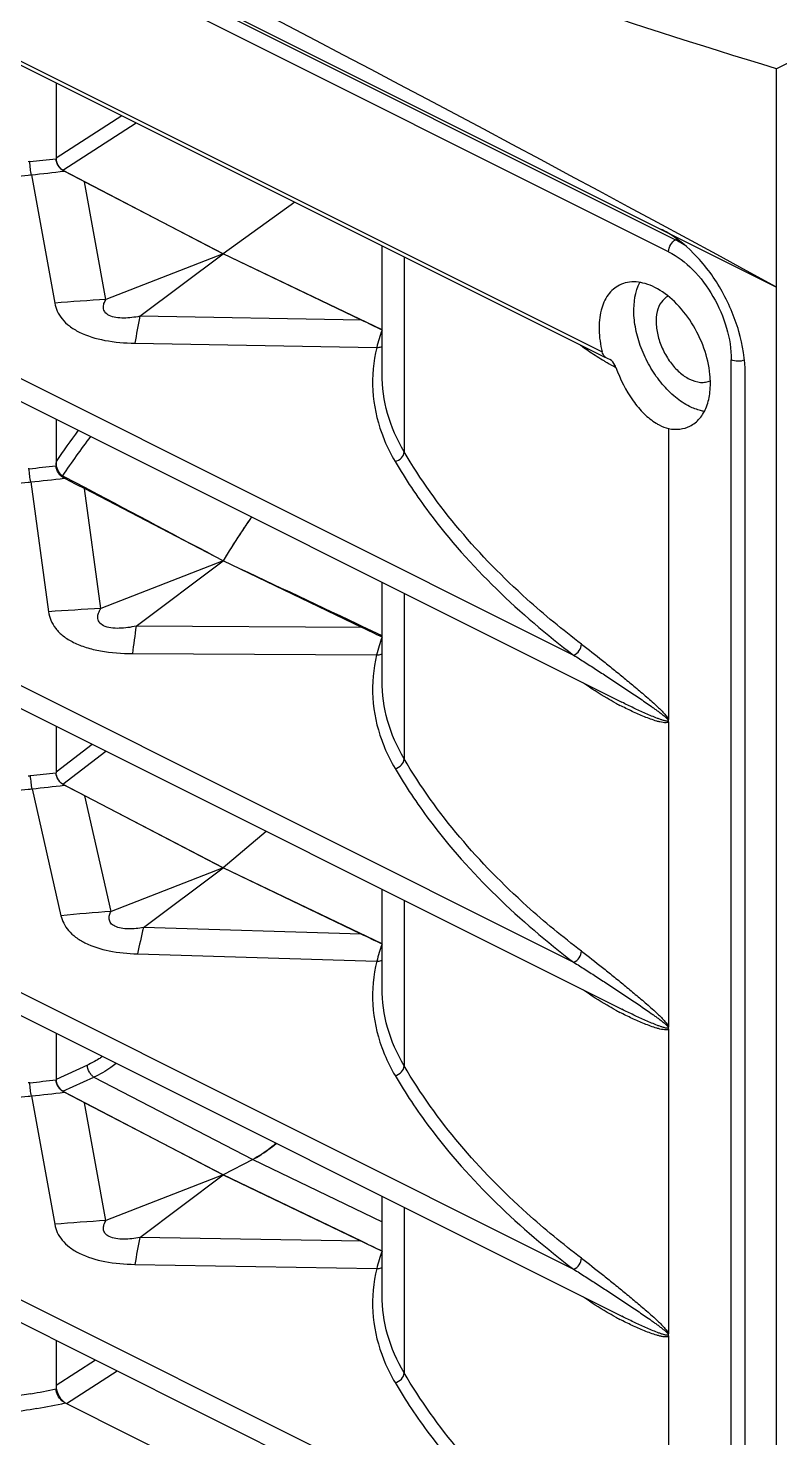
# Model space of a CAD drawing. Header units: millimetres. Extents: x 208114 to 212367, y 170574 to 176275.
# Drawn here: x 211430.4 to 211470.1, y 175258.6 to 175333.1 of the extents above; entities that cross this region are included whole.
import ezdxf

# ---------------------------------------------------------------- set-up
doc = ezdxf.new("R2010")
doc.units = ezdxf.units.MM
doc.header["$LTSCALE"] = 10

msp = doc.modelspace()

# ---------------------------------------------------------------- linework, layer by layer
for p, q in [((211387.224, 175360.766), (211469.963, 175319.397)), ((211394.027, 175357.2), (211464.631, 175321.898)), ((211464.264, 175321.263), (211393.66, 175356.565)), ((211397.172, 175347.764), (211460.752, 175315.974)), ((211397.19, 175347.541), (211460.887, 175315.692)), ((211480.225, 175336.057), (211469.963, 175330.926)), ((211469.963, 175218.333), (211469.963, 175330.926)), ((211396.455, 175330.141), (211461.792, 175297.472)), ((211431.903, 175330.184), (211431.904, 175326.175)), ((211399.512, 175329.825), (211459.245, 175299.959)), ((211435.386, 175328.443), (211431.903, 175326.202)), ((211432.261, 175325.571), (211436.139, 175328.066)), ((211430.52, 175326.021), (211430.433, 175326.012)), ((211432.261, 175325.571), (211440.729, 175321.153)), ((211430.606, 175325.323), (211431.834, 175318.544)), ((211434.541, 175318.742), (211433.415, 175324.96)), ((211440.729, 175321.153), (211433.415, 175324.96)), ((211444.518, 175323.877), (211440.729, 175321.153)), ((211464.631, 175321.898), (211464.696, 175321.93)), ((211440.729, 175321.153), (211434.541, 175318.742)), ((211436.324, 175317.851), (211440.729, 175321.153)), ((211449.126, 175317.137), (211440.729, 175321.153)), ((211448.043, 175317.646), (211440.729, 175321.153)), ((211449.126, 175314.808), (211449.126, 175321.573)), ((211450.289, 175320.991), (211450.289, 175310.701)), ((211448.043, 175317.646), (211436.324, 175317.851)), ((211436.066, 175316.428), (211448.844, 175316.204)), ((211460.966, 175315.435), (211461.014, 175315.407)), ((211461.069, 175315.609), (211461.004, 175315.634)), ((211461.159, 175315.572), (211461.069, 175315.609)), ((211467.573, 175225.48), (211467.573, 175315.555)), ((211449.126, 175314.807), (211449.126, 175314.807)), ((211468.309, 175219.16), (211468.309, 175314.82)), ((211396.455, 175313.927), (211461.792, 175281.258)), ((211399.512, 175313.612), (211459.245, 175283.745)), ((211431.903, 175312.417), (211431.904, 175309.961)), ((211464.264, 175311.92), (211464.264, 175296.552)), ((211430.481, 175309.803), (211430.433, 175309.799)), ((211430.567, 175309.106), (211431.51, 175302.25)), ((211432.367, 175309.366), (211432.249, 175309.428)), ((211433.431, 175308.803), (211432.367, 175309.366)), ((211434.275, 175302.418), (211433.403, 175308.751)), ((211440.729, 175304.931), (211433.403, 175308.751)), ((211433.662, 175308.68), (211433.431, 175308.803)), ((211440.729, 175304.931), (211434.275, 175302.418)), ((211436.134, 175301.488), (211440.729, 175304.931)), ((211448.055, 175301.425), (211440.729, 175304.931)), ((211449.126, 175298.594), (211449.126, 175303.805)), ((211450.289, 175303.224), (211450.289, 175294.487)), ((211448.055, 175301.425), (211436.134, 175301.488)), ((211448.08, 175301.48), (211447.796, 175301.613)), ((211449.126, 175300.987), (211448.08, 175301.48)), ((211435.935, 175300.038), (211448.839, 175299.97)), ((211449.126, 175298.594), (211449.126, 175298.594)), ((211396.455, 175297.714), (211461.792, 175265.045)), ((211399.512, 175297.398), (211459.245, 175267.532)), ((211461.792, 175297.472), (211461.787, 175297.475)), ((211464.264, 175296.434), (211464.264, 175280.338)), ((211431.903, 175296.203), (211431.904, 175293.748)), ((211433.811, 175295.249), (211431.903, 175293.787)), ((211432.259, 175293.15), (211434.53, 175294.89)), ((211430.645, 175292.9), (211432.164, 175286.201)), ((211432.259, 175293.15), (211440.729, 175288.726)), ((211434.813, 175286.429), (211433.431, 175292.526)), ((211440.729, 175288.735), (211433.431, 175292.526)), ((211443, 175290.655), (211440.729, 175288.726)), ((211440.729, 175288.735), (211434.813, 175286.429)), ((211436.517, 175285.577), (211440.729, 175288.735)), ((211448.027, 175285.228), (211440.729, 175288.735)), ((211449.126, 175284.715), (211440.729, 175288.726)), ((211449.126, 175282.381), (211449.126, 175287.592)), ((211450.289, 175287.01), (211450.289, 175278.274)), ((211448.027, 175285.228), (211436.517, 175285.577)), ((211436.202, 175284.182), (211448.849, 175283.798)), ((211449.126, 175282.38), (211449.126, 175282.381)), ((211396.455, 175281.5), (211461.792, 175248.832)), ((211399.512, 175281.185), (211459.245, 175251.318)), ((211461.792, 175281.258), (211461.787, 175281.261)), ((211464.264, 175280.22), (211464.264, 175264.125)), ((211431.903, 175279.99), (211431.904, 175277.534)), ((211433.564, 175278.314), (211431.903, 175277.557)), ((211430.52, 175277.381), (211430.433, 175277.372)), ((211432.265, 175276.926), (211433.906, 175277.675)), ((211433.906, 175277.675), (211442.295, 175273.326)), ((211430.606, 175276.683), (211431.834, 175269.904)), ((211432.265, 175276.926), (211440.729, 175272.513)), ((211434.541, 175270.102), (211433.415, 175276.319)), ((211440.729, 175272.513), (211433.415, 175276.319)), ((211442.295, 175273.326), (211440.729, 175272.513)), ((211442.295, 175273.326), (211449.126, 175270.037)), ((211440.729, 175272.513), (211434.541, 175270.102)), ((211436.324, 175269.211), (211440.729, 175272.513)), ((211440.729, 175272.513), (211449.129, 175268.493)), ((211448.043, 175269.005), (211440.729, 175272.513)), ((211449.126, 175266.167), (211449.126, 175271.378)), ((211450.289, 175270.797), (211450.289, 175262.06)), ((211448.043, 175269.005), (211436.324, 175269.211)), ((211436.066, 175267.788), (211448.844, 175267.564)), ((211449.126, 175266.167), (211449.126, 175266.167)), ((211461.792, 175265.045), (211461.787, 175265.048)), ((211431.903, 175263.776), (211431.904, 175261.211)), ((211464.264, 175264.007), (211464.264, 175247.911)), ((211433.988, 175262.734), (211431.903, 175261.391)), ((211432.45, 175260.439), (211435.127, 175262.164)), ((211432.391, 175260.468), (211449.067, 175252.13))]:
    msp.add_line(p, q)
for centre, radius, start, end in [((211421.914, 175409.698), 84.118, 275.87227, 276.82038), ((211421.944, 175409.775), 84.895, 275.85632, 277.02978), ((211425.526, 175375.063), 49.998, 275.63249, 275.83188), ((211442.11, 175196.576), 122.401, 93.54543, 94.81597), ((211587.786, 175289.726), 154.051, 169.48042, 170.01816), ((211456.568, 175314.352), 7.943, 159.58078, 166.51459), ((211492.553, 175363.617), 57.642, 235.10963, 235.28296), ((211492.984, 175364.239), 58.399, 235.28332, 235.6176), ((211469.122, 175329.372), 16.148, 235.62787, 238.86152), ((211469.529, 175330.027), 16.919, 238.82815, 239.3596), ((211469.583, 175330.118), 17.025, 239.35931, 239.59188), ((211469.626, 175330.19), 17.108, 239.7778, 241.55882), ((211466.817, 175286.491), 42.194, 143.08992, 145.83782), ((211466.877, 175286.4), 41.586, 142.85962, 146.3753), ((211421.963, 175393.282), 83.912, 275.82611, 276.80333), ((211432.94, 175310.185), 1.037, 180.02289, 183.90234), ((211425.526, 175358.854), 50.003, 275.63243, 275.78611), ((211421.993, 175393.365), 84.695, 275.81029, 277.01345), ((211477.688, 175282.604), 43.184, 145.1911, 148.85404), ((211477.409, 175282.795), 42.846, 145.18729, 146.64064), ((211478.051, 175282.374), 43.614, 146.64284, 148.84187), ((211440.317, 175179.926), 122.64, 92.82385, 94.11798), ((211620.926, 175275.35), 186.631, 171.94909, 172.39857), ((211456.562, 175298.139), 7.937, 159.57136, 166.66525), ((211469.556, 175312.341), 16.966, 241.43153, 242.3868), ((211425.515, 175342.242), 48.905, 275.77179, 275.91906), ((211421.871, 175377.419), 84.27, 275.91727, 276.83768), ((211432.52, 175293.788), 0.617, 180.03141, 183.5952), ((211432.754, 175293.829), 0.855, 202.15621, 209.00582), ((211425.527, 175342.632), 49.994, 275.63254, 275.87651), ((211421.902, 175377.492), 85.042, 275.9012, 277.04648), ((211432.731, 175293.817), 0.83, 209.0151, 212.92749), ((211432.697, 175293.794), 0.788, 212.90416, 217.87907), ((211432.662, 175293.768), 0.745, 217.91145, 218.98977), ((211432.551, 175293.663), 0.592, 225.94927, 232.1876), ((211443.955, 175164.694), 122.078, 94.29503, 95.54295), ((211564.925, 175255.827), 131.809, 166.95566, 167.5773), ((211456.574, 175281.925), 7.95, 159.59042, 166.36781), ((211469.556, 175296.128), 16.966, 241.43153, 242.3868), ((211421.914, 175361.057), 84.118, 275.87227, 276.82038), ((211425.526, 175326.423), 49.998, 275.63249, 275.83188), ((211421.944, 175361.135), 84.895, 275.85632, 277.02978), ((211439.902, 175277.935), 5.193, 297.4401, 298.15012), ((211442.11, 175147.935), 122.401, 93.54543, 94.81597), ((211587.786, 175241.085), 154.051, 169.48042, 170.01816), ((211456.568, 175265.712), 7.943, 159.58078, 166.51459), ((211469.556, 175279.915), 16.966, 241.42837, 242.38346), ((211422.796, 175305.224), 44.945, 279.96651, 281.69067), ((211422.734, 175306.23), 46.769, 280.0481, 281.9166)]:
    msp.add_arc(centre, radius, start, end)
for centre, major_axis, ratio, start_param, end_param in [((211596.402, 175218.463), (244.112, -150.87), 0.08152, 8.448011, 8.931428), ((211432.272, 175326.023), (-0.226, 0.471), 0.617349, 0.908963, 2.451001), ((211435.303, 175233.835), (104.39, -94.367), 0.526131, 2.031075, 2.040428), ((211446.155, 175228.409), (104.748, -87.021), 0.561808, 1.981793, 1.991146), ((211435.092, 175217.727), (100.672, -93.952), 0.534834, 2.048761, 2.058267), ((211446.366, 175212.09), (100.962, -86.893), 0.571552, 2.003429, 2.012936), ((211435.531, 175201.294), (108.491, -94.908), 0.516386, 2.012733, 2.021946), ((211445.927, 175196.096), (108.908, -87.278), 0.550835, 1.959652, 1.968864), ((211432.272, 175277.373), (-0.233, 0.465), 0.613177, 0.884615, 2.436983), ((211435.303, 175185.195), (104.39, -94.367), 0.526131, 2.031075, 2.040428), ((211446.155, 175179.768), (104.748, -87.021), 0.561808, 1.981793, 1.991146), ((211432.456, 175261.122), (-0.34, 0.706), 0.617357, 0.909128, 2.468612)]:
    msp.add_ellipse(centre, major_axis=major_axis, ratio=ratio, start_param=start_param, end_param=end_param)
for points, knots in [([(211469.963, 175330.926), (211461.762, 175333.405), (211446.017, 175338.799), (211423.909, 175348.514), (211404.28, 175359.487), (211392.543, 175367.896), (211387.224, 175372.296)], [0, 0, 0, 0, 0.276205, 0.535916, 0.777475, 1, 1, 1, 1]), ([(211419.269, 175325.457), (211421.101, 175325.219), (211424.83, 175324.963), (211428.563, 175325.122), (211430.433, 175325.306)], [0, 0, 0, 0, 0.495815, 1, 1, 1, 1]), ([(211430.606, 175325.323), (211430.581, 175325.426), (211430.549, 175325.659), (211430.527, 175325.892), (211430.52, 175326.021)], [0, 0, 0, 0, 0.451563, 1, 1, 1, 1]), ([(211432.334, 175325.518), (211432.218, 175325.578), (211432.016, 175325.769), (211431.904, 175326.035), (211431.904, 175326.175)], [0, 0, 0, 0, 0.482477, 1, 1, 1, 1]), ([(211468.309, 175314.82), (211468.309, 175315.574), (211468.049, 175317.139), (211467.107, 175319.317), (211465.722, 175321.179), (211464.523, 175322.117), (211463.896, 175322.431)], [0, 0, 0, 0, 0.246815, 0.511785, 0.770303, 1, 1, 1, 1]), ([(211464.264, 175321.263), (211464.264, 175321.393), (211464.344, 175321.643), (211464.521, 175321.843), (211464.631, 175321.898)], [0, 0, 0, 0, 0.512229, 1, 1, 1, 1]), ([(211464.631, 175321.898), (211464.669, 175321.879), (211464.822, 175321.799), (211464.97, 175321.711), (211465.08, 175321.64)], [0, 0, 0, 0, 0.244389, 1, 1, 1, 1]), ([(211464.264, 175321.263), (211464.734, 175321.028), (211465.633, 175320.325), (211466.672, 175318.928), (211467.378, 175317.295), (211467.573, 175316.121), (211467.573, 175315.555)], [0, 0, 0, 0, 0.229685, 0.488215, 0.753197, 1, 1, 1, 1]), ([(211461.668, 175319.497), (211461.551, 175319.439), (211461.328, 175319.289), (211460.946, 175318.869), (211460.634, 175318.131), (211460.546, 175317.089), (211460.657, 175316.353), (211460.752, 175315.974)], [0, 0, 0, 0, 0.100178, 0.20407, 0.433057, 0.699618, 1, 1, 1, 1]), ([(211463.528, 175319.379), (211463.368, 175319.46), (211463.046, 175319.589), (211462.554, 175319.682), (211462.086, 175319.658), (211461.798, 175319.563), (211461.668, 175319.497)], [0, 0, 0, 0, 0.279135, 0.535363, 0.772884, 1, 1, 1, 1]), ([(211465.367, 175313.093), (211465.102, 175313.225), (211464.581, 175313.577), (211463.895, 175314.268), (211463.301, 175315.109), (211462.836, 175316.049), (211462.529, 175317.031), (211462.363, 175318.238), (211462.49, 175319.154), (211462.745, 175319.641)], [0, 0, 0, 0, 0.116545, 0.244931, 0.381159, 0.520022, 0.655939, 0.783742, 1, 1, 1, 1]), ([(211466.447, 175314.771), (211466.4, 175315.245), (211466.17, 175316.204), (211465.528, 175317.52), (211464.648, 175318.63), (211463.911, 175319.188), (211463.528, 175319.379)], [0, 0, 0, 0, 0.253128, 0.517739, 0.772754, 1, 1, 1, 1]), ([(211464.232, 175318.919), (211464.092, 175318.844), (211463.833, 175318.603), (211463.625, 175318.084), (211463.578, 175317.455), (211463.689, 175316.764), (211463.946, 175316.068), (211464.328, 175315.427), (211464.8, 175314.897), (211465.175, 175314.63), (211465.367, 175314.534)], [0, 0, 0, 0, 0.091162, 0.194522, 0.314777, 0.449975, 0.594039, 0.738941, 0.876463, 1, 1, 1, 1]), ([(211431.834, 175318.544), (211431.861, 175318.398), (211431.954, 175318.099), (211432.22, 175317.684), (211432.618, 175317.309), (211433.355, 175316.865), (211434.531, 175316.522), (211435.536, 175316.438), (211436.066, 175316.428)], [0, 0, 0, 0, 0.087848, 0.182183, 0.287652, 0.407375, 0.687075, 1, 1, 1, 1]), ([(211436.324, 175317.851), (211436.187, 175317.824), (211435.91, 175317.778), (211435.49, 175317.748), (211435.083, 175317.773), (211434.731, 175317.866), (211434.477, 175318.048), (211434.386, 175318.295), (211434.427, 175318.532), (211434.498, 175318.673), (211434.541, 175318.742)], [0, 0, 0, 0, 0.158946, 0.320725, 0.479845, 0.622213, 0.732842, 0.821088, 0.907228, 1, 1, 1, 1]), ([(211448.844, 175316.204), (211448.668, 175315.462), (211448.521, 175313.917), (211448.845, 175312.398), (211449.106, 175311.68)], [0, 0, 0, 0, 0.499381, 1, 1, 1, 1]), ([(211448.844, 175316.204), (211448.868, 175316.204), (211448.965, 175316.206), (211449.062, 175316.233), (211449.126, 175316.268)], [0, 0, 0, 0, 0.243683, 1, 1, 1, 1]), ([(211460.935, 175315.678), (211460.913, 175315.695), (211460.828, 175315.776), (211460.773, 175315.887), (211460.752, 175315.974)], [0, 0, 0, 0, 0.238671, 1, 1, 1, 1]), ([(211461.478, 175315.146), (211461.461, 175315.192), (211461.391, 175315.355), (211461.273, 175315.509), (211461.159, 175315.572)], [0, 0, 0, 0, 0.267191, 1, 1, 1, 1]), ([(211461.478, 175315.146), (211461.7, 175314.526), (211462.137, 175313.654), (211462.926, 175312.71), (211463.371, 175312.349), (211463.599, 175312.208)], [0, 0, 0, 0, 0.537348, 0.781765, 1, 1, 1, 1]), ([(211468.272, 175315.538), (211468.16, 175315.493), (211467.919, 175315.461), (211467.678, 175315.503), (211467.573, 175315.555)], [0, 0, 0, 0, 0.50681, 1, 1, 1, 1]), ([(211450.289, 175310.701), (211449.919, 175311.334), (211449.331, 175312.663), (211449.126, 175314.105), (211449.126, 175314.807)], [0, 0, 0, 0, 0.510859, 1, 1, 1, 1]), ([(211465.367, 175314.534), (211465.547, 175314.444), (211465.834, 175314.35), (211466.214, 175314.364), (211466.385, 175314.416), (211466.463, 175314.453)], [0, 0, 0, 0, 0.533982, 0.77243, 1, 1, 1, 1]), ([(211465.389, 175312.055), (211465.583, 175312.152), (211465.948, 175312.447), (211466.307, 175313.092), (211466.482, 175313.892), (211466.476, 175314.469), (211466.447, 175314.771)], [0, 0, 0, 0, 0.211332, 0.44258, 0.705023, 1, 1, 1, 1]), ([(211466.142, 175312.832), (211466.078, 175312.843), (211465.81, 175312.899), (211465.553, 175312.999), (211465.367, 175313.093)], [0, 0, 0, 0, 0.238065, 1, 1, 1, 1]), ([(211463.599, 175312.208), (211463.653, 175312.175), (211463.863, 175312.055), (211464.091, 175311.963), (211464.264, 175311.92)], [0, 0, 0, 0, 0.264278, 1, 1, 1, 1]), ([(211464.264, 175311.92), (211464.458, 175311.884), (211464.847, 175311.863), (211465.223, 175311.972), (211465.389, 175312.055)], [0, 0, 0, 0, 0.516978, 1, 1, 1, 1]), ([(211449.106, 175311.68), (211449.152, 175311.552), (211449.353, 175311.039), (211449.602, 175310.544), (211449.812, 175310.185)], [0, 0, 0, 0, 0.24553, 1, 1, 1, 1]), ([(211449.814, 175310.185), (211449.94, 175310.21), (211450.172, 175310.337), (211450.288, 175310.583), (211450.289, 175310.701)], [0, 0, 0, 0, 0.520743, 1, 1, 1, 1]), ([(211459.656, 175300.543), (211458.665, 175301.295), (211455.096, 175304.226), (211451.997, 175307.787), (211450.289, 175310.701)], [0, 0, 0, 0, 0.269223, 1, 1, 1, 1]), ([(211432.334, 175309.304), (211432.218, 175309.364), (211432.016, 175309.555), (211431.904, 175309.821), (211431.904, 175309.961)], [0, 0, 0, 0, 0.482516, 1, 1, 1, 1]), ([(211432.051, 175309.633), (211432.029, 175309.671), (211431.953, 175309.822), (211431.914, 175309.99), (211431.906, 175310.114)], [0, 0, 0, 0, 0.259449, 1, 1, 1, 1]), ([(211449.814, 175310.186), (211450.362, 175309.25), (211452.957, 175305.376), (211456.399, 175302.115), (211459.244, 175299.958)], [0, 0, 0, 0, 0.232968, 1, 1, 1, 1]), ([(211419.269, 175309.244), (211421.101, 175309.005), (211424.83, 175308.749), (211428.563, 175308.908), (211430.433, 175309.093)], [0, 0, 0, 0, 0.495816, 1, 1, 1, 1]), ([(211430.567, 175309.106), (211430.542, 175309.209), (211430.51, 175309.442), (211430.487, 175309.675), (211430.481, 175309.803)], [0, 0, 0, 0, 0.45151, 1, 1, 1, 1]), ([(211432.249, 175309.428), (211432.23, 175309.438), (211432.15, 175309.492), (211432.089, 175309.57), (211432.051, 175309.633)], [0, 0, 0, 0, 0.227969, 1, 1, 1, 1]), ([(211436.134, 175301.488), (211435.99, 175301.457), (211435.695, 175301.404), (211435.248, 175301.365), (211434.813, 175301.385), (211434.435, 175301.479), (211434.199, 175301.653), (211434.119, 175301.823), (211434.094, 175301.986), (211434.143, 175302.196), (211434.226, 175302.345), (211434.275, 175302.418)], [0, 0, 0, 0, 0.157982, 0.319322, 0.478863, 0.621739, 0.731123, 0.77633, 0.819177, 0.905878, 1, 1, 1, 1]), ([(211431.51, 175302.25), (211431.532, 175302.096), (211431.616, 175301.78), (211431.88, 175301.338), (211432.291, 175300.939), (211432.841, 175300.604), (211433.511, 175300.345), (211434.548, 175300.099), (211435.374, 175300.041), (211435.935, 175300.038)], [0, 0, 0, 0, 0.087265, 0.180599, 0.285149, 0.404503, 0.539027, 0.685897, 1, 1, 1, 1]), ([(211459.245, 175299.959), (211459.362, 175300.004), (211459.561, 175300.175), (211459.655, 175300.421), (211459.656, 175300.544)], [0, 0, 0, 0, 0.504592, 1, 1, 1, 1]), ([(211459.656, 175300.543), (211460.03, 175300.26), (211460.591, 175299.82), (211461.341, 175299.217), (211461.92, 175298.745), (211462.407, 175298.341), (211462.801, 175298.009), (211463.1, 175297.752), (211463.4, 175297.488), (211463.65, 175297.26), (211463.848, 175297.068), (211463.997, 175296.916), (211464.119, 175296.779), (211464.209, 175296.657), (211464.249, 175296.589), (211464.264, 175296.552)], [0, 0, 0, 0, 0.230285, 0.349836, 0.472066, 0.596976, 0.660507, 0.724856, 0.790184, 0.85682, 0.890848, 0.925607, 0.961577, 0.980372, 1, 1, 1, 1]), ([(211448.839, 175299.97), (211448.666, 175299.231), (211448.522, 175297.692), (211448.846, 175296.182), (211449.106, 175295.466)], [0, 0, 0, 0, 0.499311, 1, 1, 1, 1]), ([(211448.839, 175299.97), (211448.863, 175299.969), (211448.962, 175299.971), (211449.061, 175300), (211449.126, 175300.036)], [0, 0, 0, 0, 0.243741, 1, 1, 1, 1]), ([(211459.245, 175299.959), (211459.451, 175299.83), (211459.865, 175299.568), (211460.486, 175299.167), (211461.113, 175298.758), (211461.638, 175298.412), (211462.061, 175298.131), (211462.38, 175297.917), (211462.7, 175297.7), (211463.021, 175297.481), (211463.288, 175297.295), (211463.502, 175297.143), (211463.662, 175297.027), (211463.822, 175296.908), (211463.954, 175296.805), (211464.058, 175296.72), (211464.134, 175296.652), (211464.194, 175296.592), (211464.233, 175296.543), (211464.247, 175296.514), (211464.247, 175296.501)], [0, 0, 0, 0, 0.11959, 0.240881, 0.363702, 0.487948, 0.550594, 0.613592, 0.676957, 0.740719, 0.804933, 0.83724, 0.869711, 0.90238, 0.935306, 0.951892, 0.968565, 0.985221, 0.993484, 1, 1, 1, 1]), ([(211450.289, 175294.487), (211449.919, 175295.12), (211449.331, 175296.449), (211449.126, 175297.892), (211449.126, 175298.594)], [0, 0, 0, 0, 0.51086, 1, 1, 1, 1]), ([(211461.442, 175297.441), (211461.3, 175297.519), (211460.728, 175297.841), (211460.175, 175298.195), (211459.773, 175298.481)], [0, 0, 0, 0, 0.248091, 1, 1, 1, 1]), ([(211464.264, 175296.434), (211464.235, 175296.394), (211464.115, 175296.377), (211463.965, 175296.395), (211463.802, 175296.429), (211463.583, 175296.488), (211463.308, 175296.58), (211462.981, 175296.706), (211462.655, 175296.843), (211462.223, 175297.039), (211461.903, 175297.198), (211461.692, 175297.308)], [0, 0, 0, 0, 0.053145, 0.11085, 0.170947, 0.232397, 0.357601, 0.484589, 0.612604, 0.741287, 1, 1, 1, 1]), ([(211464.247, 175296.501), (211464.248, 175296.463), (211464.138, 175296.473), (211464.063, 175296.49), (211463.957, 175296.519), (211463.83, 175296.562), (211463.62, 175296.639), (211463.359, 175296.744), (211463.044, 175296.879), (211462.73, 175297.021), (211462.312, 175297.216), (211462, 175297.368), (211461.792, 175297.472)], [0, 0, 0, 0, 0.042751, 0.071201, 0.100834, 0.161933, 0.224408, 0.351451, 0.480001, 0.609381, 0.739276, 1, 1, 1, 1]), ([(211464.247, 175296.501), (211464.25, 175296.503), (211464.262, 175296.518), (211464.264, 175296.538), (211464.264, 175296.552)], [0, 0, 0, 0, 0.218116, 1, 1, 1, 1]), ([(211464.264, 175296.434), (211464.264, 175296.439), (211464.263, 175296.462), (211464.256, 175296.485), (211464.247, 175296.501)], [0, 0, 0, 0, 0.234903, 1, 1, 1, 1]), ([(211449.106, 175295.466), (211449.152, 175295.339), (211449.353, 175294.825), (211449.602, 175294.331), (211449.812, 175293.972)], [0, 0, 0, 0, 0.245529, 1, 1, 1, 1]), ([(211449.814, 175293.972), (211449.94, 175293.997), (211450.172, 175294.123), (211450.288, 175294.369), (211450.289, 175294.487)], [0, 0, 0, 0, 0.520743, 1, 1, 1, 1]), ([(211459.656, 175284.33), (211458.665, 175285.082), (211455.096, 175288.013), (211451.997, 175291.574), (211450.289, 175294.487)], [0, 0, 0, 0, 0.269223, 1, 1, 1, 1]), ([(211430.645, 175292.9), (211430.62, 175293.003), (211430.588, 175293.236), (211430.565, 175293.469), (211430.558, 175293.598)], [0, 0, 0, 0, 0.451617, 1, 1, 1, 1]), ([(211431.962, 175293.507), (211431.954, 175293.527), (211431.925, 175293.605), (211431.908, 175293.688), (211431.904, 175293.749)], [0, 0, 0, 0, 0.259636, 1, 1, 1, 1]), ([(211432.334, 175293.092), (211432.218, 175293.151), (211432.016, 175293.343), (211431.904, 175293.609), (211431.904, 175293.748)], [0, 0, 0, 0, 0.482436, 1, 1, 1, 1]), ([(211449.814, 175293.972), (211450.362, 175293.037), (211452.957, 175289.162), (211456.399, 175285.902), (211459.244, 175283.745)], [0, 0, 0, 0, 0.232968, 1, 1, 1, 1]), ([(211419.269, 175293.03), (211421.102, 175292.792), (211424.83, 175292.536), (211428.563, 175292.695), (211430.433, 175292.879)], [0, 0, 0, 0, 0.495814, 1, 1, 1, 1]), ([(211432.259, 175293.15), (211432.253, 175293.153), (211432.228, 175293.167), (211432.205, 175293.183), (211432.188, 175293.196)], [0, 0, 0, 0, 0.240796, 1, 1, 1, 1]), ([(211432.164, 175286.201), (211432.195, 175286.062), (211432.296, 175285.781), (211432.561, 175285.391), (211432.947, 175285.04), (211433.647, 175284.621), (211434.754, 175284.288), (211435.701, 175284.197), (211436.202, 175284.182)], [0, 0, 0, 0, 0.088483, 0.183813, 0.290151, 0.410128, 0.688601, 1, 1, 1, 1]), ([(211436.517, 175285.577), (211436.388, 175285.553), (211436.128, 175285.514), (211435.735, 175285.493), (211435.356, 175285.522), (211435.028, 175285.614), (211434.79, 175285.781), (211434.692, 175286.007), (211434.716, 175286.23), (211434.776, 175286.364), (211434.813, 175286.429)], [0, 0, 0, 0, 0.159722, 0.321685, 0.480146, 0.621842, 0.733585, 0.822995, 0.908655, 1, 1, 1, 1]), ([(211448.849, 175283.798), (211448.67, 175283.053), (211448.519, 175281.498), (211448.845, 175279.971), (211449.108, 175279.248)], [0, 0, 0, 0, 0.499432, 1, 1, 1, 1]), ([(211448.849, 175283.798), (211448.873, 175283.798), (211448.967, 175283.8), (211449.062, 175283.825), (211449.126, 175283.859)], [0, 0, 0, 0, 0.243633, 1, 1, 1, 1]), ([(211459.245, 175283.745), (211459.362, 175283.791), (211459.561, 175283.961), (211459.655, 175284.207), (211459.656, 175284.33)], [0, 0, 0, 0, 0.504592, 1, 1, 1, 1]), ([(211459.656, 175284.33), (211460.03, 175284.046), (211460.591, 175283.607), (211461.341, 175283.004), (211461.92, 175282.532), (211462.407, 175282.127), (211462.801, 175281.795), (211463.1, 175281.539), (211463.4, 175281.274), (211463.65, 175281.046), (211463.848, 175280.855), (211463.997, 175280.702), (211464.119, 175280.565), (211464.209, 175280.444), (211464.249, 175280.376), (211464.264, 175280.338)], [0, 0, 0, 0, 0.230285, 0.349836, 0.472066, 0.596976, 0.660507, 0.724856, 0.790184, 0.85682, 0.890848, 0.925607, 0.961577, 0.980372, 1, 1, 1, 1]), ([(211459.245, 175283.745), (211459.451, 175283.616), (211459.865, 175283.354), (211460.486, 175282.954), (211461.113, 175282.545), (211461.638, 175282.198), (211462.061, 175281.917), (211462.38, 175281.703), (211462.7, 175281.487), (211463.021, 175281.267), (211463.288, 175281.081), (211463.502, 175280.929), (211463.662, 175280.813), (211463.822, 175280.694), (211463.954, 175280.592), (211464.058, 175280.506), (211464.134, 175280.439), (211464.194, 175280.379), (211464.233, 175280.329), (211464.247, 175280.301), (211464.247, 175280.287)], [0, 0, 0, 0, 0.11959, 0.240881, 0.363702, 0.487948, 0.550594, 0.613592, 0.676957, 0.740719, 0.804933, 0.83724, 0.869711, 0.90238, 0.935306, 0.951892, 0.968565, 0.985221, 0.993484, 1, 1, 1, 1]), ([(211450.289, 175278.274), (211449.919, 175278.907), (211449.331, 175280.236), (211449.126, 175281.678), (211449.126, 175282.38)], [0, 0, 0, 0, 0.510859, 1, 1, 1, 1]), ([(211461.442, 175281.228), (211461.3, 175281.306), (211460.728, 175281.627), (211460.175, 175281.982), (211459.773, 175282.267)], [0, 0, 0, 0, 0.248091, 1, 1, 1, 1]), ([(211464.264, 175280.22), (211464.235, 175280.18), (211464.115, 175280.164), (211463.965, 175280.181), (211463.802, 175280.215), (211463.583, 175280.275), (211463.308, 175280.367), (211462.981, 175280.492), (211462.655, 175280.629), (211462.223, 175280.825), (211461.903, 175280.984), (211461.692, 175281.095)], [0, 0, 0, 0, 0.053145, 0.11085, 0.170947, 0.232397, 0.357601, 0.484589, 0.612604, 0.741287, 1, 1, 1, 1]), ([(211464.247, 175280.287), (211464.248, 175280.249), (211464.138, 175280.259), (211464.063, 175280.277), (211463.957, 175280.306), (211463.83, 175280.348), (211463.62, 175280.425), (211463.359, 175280.531), (211463.044, 175280.666), (211462.73, 175280.807), (211462.312, 175281.003), (211462, 175281.155), (211461.792, 175281.258)], [0, 0, 0, 0, 0.042751, 0.071201, 0.100834, 0.161933, 0.224408, 0.351451, 0.480001, 0.609381, 0.739276, 1, 1, 1, 1]), ([(211464.247, 175280.287), (211464.25, 175280.29), (211464.262, 175280.305), (211464.264, 175280.324), (211464.264, 175280.338)], [0, 0, 0, 0, 0.218118, 1, 1, 1, 1]), ([(211464.264, 175280.22), (211464.264, 175280.226), (211464.263, 175280.249), (211464.256, 175280.272), (211464.247, 175280.287)], [0, 0, 0, 0, 0.234905, 1, 1, 1, 1]), ([(211434.358, 175278.761), (211434.293, 175278.718), (211434.038, 175278.553), (211433.769, 175278.408), (211433.564, 175278.314)], [0, 0, 0, 0, 0.256831, 1, 1, 1, 1]), ([(211449.108, 175279.248), (211449.154, 175279.121), (211449.354, 175278.609), (211449.602, 175278.116), (211449.812, 175277.758)], [0, 0, 0, 0, 0.245541, 1, 1, 1, 1]), ([(211433.906, 175277.675), (211433.858, 175277.703), (211433.765, 175277.786), (211433.625, 175277.993), (211433.565, 175278.186), (211433.564, 175278.314)], [0, 0, 0, 0, 0.227572, 0.487216, 1, 1, 1, 1]), ([(211435.089, 175278.396), (211434.994, 175278.323), (211434.62, 175278.052), (211434.217, 175277.818), (211433.906, 175277.675)], [0, 0, 0, 0, 0.259237, 1, 1, 1, 1]), ([(211449.814, 175277.758), (211449.94, 175277.784), (211450.172, 175277.91), (211450.288, 175278.156), (211450.289, 175278.274)], [0, 0, 0, 0, 0.520743, 1, 1, 1, 1]), ([(211459.656, 175268.117), (211458.665, 175268.868), (211455.096, 175271.799), (211451.997, 175275.36), (211450.289, 175278.274)], [0, 0, 0, 0, 0.269223, 1, 1, 1, 1]), ([(211430.606, 175276.683), (211430.581, 175276.786), (211430.549, 175277.019), (211430.527, 175277.252), (211430.52, 175277.381)], [0, 0, 0, 0, 0.451563, 1, 1, 1, 1]), ([(211432.334, 175276.878), (211432.218, 175276.937), (211432.016, 175277.129), (211431.904, 175277.395), (211431.904, 175277.534)], [0, 0, 0, 0, 0.482476, 1, 1, 1, 1]), ([(211449.814, 175277.759), (211450.362, 175276.823), (211452.957, 175272.949), (211456.399, 175269.688), (211459.244, 175267.531)], [0, 0, 0, 0, 0.232968, 1, 1, 1, 1]), ([(211419.269, 175276.817), (211421.101, 175276.578), (211424.83, 175276.322), (211428.563, 175276.481), (211430.433, 175276.666)], [0, 0, 0, 0, 0.495815, 1, 1, 1, 1]), ([(211443.524, 175274.179), (211443.425, 175274.093), (211443.042, 175273.774), (211442.622, 175273.496), (211442.295, 175273.326)], [0, 0, 0, 0, 0.261409, 1, 1, 1, 1]), ([(211442.352, 175273.356), (211442.452, 175273.41), (211442.866, 175273.649), (211443.25, 175273.939), (211443.524, 175274.179)], [0, 0, 0, 0, 0.239273, 1, 1, 1, 1]), ([(211431.834, 175269.904), (211431.861, 175269.758), (211431.954, 175269.459), (211432.22, 175269.043), (211432.618, 175268.669), (211433.355, 175268.224), (211434.531, 175267.882), (211435.536, 175267.797), (211436.066, 175267.788)], [0, 0, 0, 0, 0.087848, 0.182183, 0.287652, 0.407375, 0.687075, 1, 1, 1, 1]), ([(211436.324, 175269.211), (211436.187, 175269.183), (211435.91, 175269.138), (211435.49, 175269.108), (211435.083, 175269.133), (211434.731, 175269.226), (211434.477, 175269.407), (211434.386, 175269.655), (211434.427, 175269.892), (211434.498, 175270.033), (211434.541, 175270.102)], [0, 0, 0, 0, 0.158946, 0.320725, 0.479845, 0.622213, 0.732842, 0.821088, 0.907228, 1, 1, 1, 1]), ([(211448.844, 175267.564), (211448.668, 175266.822), (211448.521, 175265.276), (211448.845, 175263.758), (211449.106, 175263.039)], [0, 0, 0, 0, 0.499381, 1, 1, 1, 1]), ([(211448.844, 175267.564), (211448.868, 175267.563), (211448.965, 175267.565), (211449.062, 175267.592), (211449.126, 175267.627)], [0, 0, 0, 0, 0.243683, 1, 1, 1, 1]), ([(211459.245, 175267.532), (211459.362, 175267.577), (211459.561, 175267.748), (211459.655, 175267.994), (211459.656, 175268.117)], [0, 0, 0, 0, 0.504591, 1, 1, 1, 1]), ([(211459.245, 175267.532), (211459.451, 175267.403), (211459.865, 175267.141), (211460.486, 175266.74), (211461.113, 175266.331), (211461.638, 175265.985), (211462.061, 175265.704), (211462.38, 175265.49), (211462.7, 175265.273), (211463.021, 175265.054), (211463.289, 175264.868), (211463.502, 175264.716), (211463.663, 175264.6), (211463.822, 175264.481), (211463.954, 175264.378), (211464.058, 175264.293), (211464.134, 175264.225), (211464.194, 175264.165), (211464.233, 175264.116), (211464.247, 175264.087), (211464.247, 175264.074)], [0, 0, 0, 0, 0.119592, 0.240885, 0.363707, 0.487956, 0.550603, 0.613602, 0.676969, 0.740731, 0.804946, 0.837254, 0.869725, 0.902395, 0.935322, 0.951909, 0.968581, 0.985236, 0.993505, 1, 1, 1, 1]), ([(211459.656, 175268.117), (211460.03, 175267.833), (211460.591, 175267.393), (211461.341, 175266.791), (211461.92, 175266.318), (211462.407, 175265.914), (211462.801, 175265.582), (211463.1, 175265.325), (211463.4, 175265.061), (211463.65, 175264.833), (211463.848, 175264.641), (211463.997, 175264.489), (211464.119, 175264.352), (211464.209, 175264.23), (211464.249, 175264.162), (211464.264, 175264.125)], [0, 0, 0, 0, 0.230286, 0.349838, 0.472068, 0.596978, 0.66051, 0.724859, 0.790187, 0.856824, 0.890852, 0.925611, 0.96158, 0.980375, 1, 1, 1, 1]), ([(211450.289, 175262.06), (211449.919, 175262.693), (211449.331, 175264.022), (211449.126, 175265.465), (211449.126, 175266.167)], [0, 0, 0, 0, 0.510859, 1, 1, 1, 1]), ([(211461.442, 175265.015), (211461.299, 175265.093), (211460.728, 175265.414), (211460.175, 175265.768), (211459.773, 175266.054)], [0, 0, 0, 0, 0.248091, 1, 1, 1, 1]), ([(211464.264, 175264.007), (211464.235, 175263.967), (211464.115, 175263.95), (211463.965, 175263.968), (211463.801, 175264.002), (211463.583, 175264.062), (211463.308, 175264.153), (211462.981, 175264.279), (211462.655, 175264.416), (211462.222, 175264.612), (211461.902, 175264.771), (211461.691, 175264.882)], [0, 0, 0, 0, 0.053145, 0.11085, 0.170948, 0.232399, 0.357604, 0.484591, 0.612606, 0.741288, 1, 1, 1, 1]), ([(211464.247, 175264.074), (211464.247, 175264.036), (211464.138, 175264.046), (211464.063, 175264.064), (211463.957, 175264.092), (211463.83, 175264.135), (211463.62, 175264.212), (211463.359, 175264.317), (211463.044, 175264.453), (211462.73, 175264.594), (211462.312, 175264.789), (211462, 175264.941), (211461.792, 175265.045)], [0, 0, 0, 0, 0.042754, 0.071204, 0.100837, 0.161936, 0.22441, 0.351453, 0.480002, 0.609382, 0.739276, 1, 1, 1, 1]), ([(211464.247, 175264.074), (211464.25, 175264.077), (211464.262, 175264.091), (211464.264, 175264.111), (211464.264, 175264.125)], [0, 0, 0, 0, 0.218258, 1, 1, 1, 1]), ([(211464.264, 175264.007), (211464.264, 175264.012), (211464.263, 175264.035), (211464.256, 175264.058), (211464.247, 175264.074)], [0, 0, 0, 0, 0.234904, 1, 1, 1, 1]), ([(211449.106, 175263.039), (211449.152, 175262.912), (211449.353, 175262.398), (211449.602, 175261.904), (211449.812, 175261.545)], [0, 0, 0, 0, 0.24553, 1, 1, 1, 1]), ([(211449.814, 175261.545), (211449.94, 175261.57), (211450.172, 175261.696), (211450.288, 175261.942), (211450.289, 175262.06)], [0, 0, 0, 0, 0.520743, 1, 1, 1, 1]), ([(211449.814, 175261.545), (211450.362, 175260.61), (211452.957, 175256.735), (211456.399, 175253.475), (211459.244, 175251.318)], [0, 0, 0, 0, 0.232968, 1, 1, 1, 1]), ([(211459.656, 175251.903), (211458.665, 175252.655), (211455.096, 175255.586), (211451.997, 175259.147), (211450.289, 175262.06)], [0, 0, 0, 0, 0.269223, 1, 1, 1, 1]), ([(211430.575, 175260.957), (211428.715, 175260.63), (211424.991, 175260.212), (211421.242, 175260.268), (211419.4, 175260.426)], [0, 0, 0, 0, 0.505344, 1, 1, 1, 1]), ([(211432.391, 175260.468), (211432.329, 175260.5), (211432.171, 175260.609), (211431.977, 175260.855), (211431.904, 175261.093), (211431.904, 175261.211)], [0, 0, 0, 0, 0.227909, 0.615471, 1, 1, 1, 1]), ([(211430.894, 175260.178), (211429.926, 175260.006), (211426.088, 175259.45), (211422.176, 175259.379), (211419.291, 175259.627)], [0, 0, 0, 0, 0.253313, 1, 1, 1, 1])]:
    msp.add_open_spline(points, degree=3, knots=knots)
for points in [[(211460.001, 175316.047), (211460, 175316.078), (211459.997, 175316.11), (211459.991, 175316.14)], [(211461.004, 175315.634), (211460.979, 175315.646), (211460.956, 175315.661), (211460.935, 175315.678)], [(211440.729, 175304.94), (211438.373, 175306.187), (211436.018, 175307.434), (211433.662, 175308.68)], [(211447.796, 175301.613), (211445.441, 175302.722), (211443.085, 175303.831), (211440.729, 175304.94)], [(211432.139, 175293.238), (211432.119, 175293.257), (211432.101, 175293.278), (211432.083, 175293.299)]]:
    msp.add_open_spline(points, degree=3)

doc.saveas('drawing.dxf')
